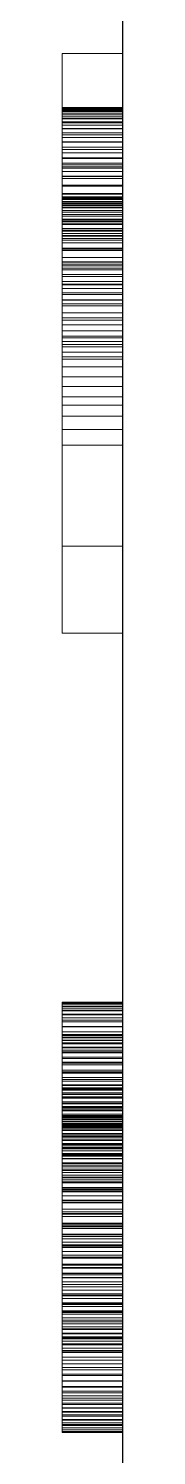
# Paper-space layout '01_三视图' of a CAD drawing. Header units: millimetres. Extents: x 8 to 450, y 8 to 289.
# Drawn here: x 177.12 to 177.25, y 92.7 to 95.738 of the extents above; entities that cross this region are included whole.
import ezdxf

# ---------------------------------------------------------------- set-up
doc = ezdxf.new("R2010")
doc.units = ezdxf.units.MM
doc.linetypes.add('WP_HIDDEN', pattern=[2.3, 1.5, -0.8])
doc.layers.add('HIDDEN', color=7, linetype='WP_HIDDEN', lineweight=13)
doc.layers.add('VISIBLE', color=7, linetype='CONTINUOUS', lineweight=25)

psp = doc.layouts.new('01_三视图')

# ---------------------------------------------------------------- linework, layer by layer
at = {"layer": 'HIDDEN'}
for points in [[(177.12, 95.4514), (177.12, 95.6844)], [(177.25, 95.6844), (177.12, 95.6844)], [(177.12, 95.6844), (177.12, 95.4409)], [(177.25, 95.6844), (177.25, 95.4409)], [(177.25, 95.4514), (177.25, 95.6844)], [(177.25, 95.5698), (177.12, 95.5698)], [(177.12, 95.5698), (177.12, 95.5689)], [(177.12, 95.5683), (177.12, 95.5698)], [(177.25, 95.5689), (177.12, 95.5689)], [(177.12, 95.5689), (177.12, 95.5662)], [(177.25, 95.5683), (177.12, 95.5683)], [(177.12, 95.5664), (177.12, 95.5683)], [(177.25, 95.5664), (177.12, 95.5664)], [(177.12, 95.5638), (177.12, 95.5664)], [(177.25, 95.5662), (177.12, 95.5662)], [(177.12, 95.5662), (177.12, 95.5616)], [(177.25, 95.5638), (177.12, 95.5638)], [(177.12, 95.5604), (177.12, 95.5638)], [(177.25, 95.5698), (177.25, 95.5689)], [(177.25, 95.5683), (177.25, 95.5698)], [(177.25, 95.5689), (177.25, 95.5662)], [(177.25, 95.5664), (177.25, 95.5683)], [(177.25, 95.5638), (177.25, 95.5664)], [(177.25, 95.5662), (177.25, 95.5616)], [(177.25, 95.5604), (177.25, 95.5638)], [(177.25, 95.5616), (177.12, 95.5616)], [(177.12, 95.5616), (177.12, 95.5552)], [(177.25, 95.5604), (177.12, 95.5604)], [(177.12, 95.5562), (177.12, 95.5604)], [(177.25, 95.5562), (177.12, 95.5562)], [(177.12, 95.5514), (177.12, 95.5562)], [(177.25, 95.5552), (177.12, 95.5552)], [(177.12, 95.5552), (177.12, 95.5471)], [(177.25, 95.5514), (177.12, 95.5514)], [(177.12, 95.5457), (177.12, 95.5514)], [(177.25, 95.5471), (177.12, 95.5471)], [(177.12, 95.5471), (177.12, 95.5371)], [(177.25, 95.5457), (177.12, 95.5457)], [(177.12, 95.5393), (177.12, 95.5457)], [(177.25, 95.5393), (177.12, 95.5393)], [(177.12, 95.5321), (177.12, 95.5393)], [(177.25, 95.5371), (177.12, 95.5371)], [(177.12, 95.5371), (177.12, 95.5252)], [(177.25, 95.5616), (177.25, 95.5552)], [(177.25, 95.5562), (177.25, 95.5604)], [(177.25, 95.5514), (177.25, 95.5562)], [(177.25, 95.5552), (177.25, 95.5471)], [(177.25, 95.5457), (177.25, 95.5514)], [(177.25, 95.5471), (177.25, 95.5371)], [(177.25, 95.5393), (177.25, 95.5457)], [(177.25, 95.5321), (177.25, 95.5393)], [(177.25, 95.5371), (177.25, 95.5252)], [(177.25, 95.5321), (177.12, 95.5321)], [(177.12, 95.5242), (177.12, 95.5321)], [(177.25, 95.5252), (177.12, 95.5252)], [(177.12, 95.5252), (177.12, 95.5116)], [(177.25, 95.5242), (177.12, 95.5242)], [(177.12, 95.5156), (177.12, 95.5242)], [(177.25, 95.5156), (177.12, 95.5156)], [(177.12, 95.5062), (177.12, 95.5156)], [(177.25, 95.5116), (177.12, 95.5116)], [(177.12, 95.5116), (177.12, 95.4964)], [(177.25, 95.5062), (177.12, 95.5062)], [(177.12, 95.496), (177.12, 95.5062)], [(177.25, 95.5242), (177.25, 95.5321)], [(177.25, 95.5252), (177.25, 95.5116)], [(177.25, 95.5156), (177.25, 95.5242)], [(177.25, 95.5062), (177.25, 95.5156)], [(177.25, 95.5116), (177.25, 95.4964)], [(177.25, 95.496), (177.25, 95.5062)], [(177.25, 95.4964), (177.12, 95.4964)], [(177.12, 95.4964), (177.12, 95.48)], [(177.25, 95.496), (177.12, 95.496)], [(177.12, 95.4851), (177.12, 95.496)], [(177.25, 95.4851), (177.12, 95.4851)], [(177.12, 95.4734), (177.12, 95.4851)], [(177.25, 95.48), (177.12, 95.48)], [(177.12, 95.48), (177.12, 95.4624)], [(177.25, 95.4734), (177.12, 95.4734)], [(177.12, 95.4609), (177.12, 95.4734)], [(177.25, 95.4964), (177.25, 95.48)], [(177.25, 95.4851), (177.25, 95.496)], [(177.25, 95.4734), (177.25, 95.4851)], [(177.25, 95.48), (177.25, 95.4624)], [(177.25, 95.4609), (177.25, 95.4734)], [(177.25, 95.4624), (177.12, 95.4624)], [(177.12, 95.4624), (177.12, 95.4436)], [(177.25, 95.4609), (177.12, 95.4609)], [(177.12, 95.4476), (177.12, 95.4609)], [(177.12, 95.2662), (177.12, 95.4514)], [(177.25, 95.4514), (177.12, 95.4514)], [(177.25, 95.4476), (177.12, 95.4476)], [(177.12, 95.4335), (177.12, 95.4476)], [(177.25, 95.4436), (177.12, 95.4436)], [(177.12, 95.4436), (177.12, 95.4235)], [(177.25, 95.4624), (177.25, 95.4436)], [(177.25, 95.4476), (177.25, 95.4609)], [(177.25, 95.2662), (177.25, 95.4514)], [(177.25, 95.4335), (177.25, 95.4476)], [(177.25, 95.4436), (177.25, 95.4235)], [(177.25, 95.4409), (177.12, 95.4409)], [(177.12, 95.4409), (177.12, 95.4227)], [(177.25, 95.4335), (177.12, 95.4335)], [(177.12, 95.4186), (177.12, 95.4335)], [(177.25, 95.4235), (177.12, 95.4235)], [(177.12, 95.4235), (177.12, 95.4022)], [(177.25, 95.4227), (177.12, 95.4227)], [(177.12, 95.4227), (177.12, 95.4041)], [(177.12, 95.4029), (177.12, 95.4186)], [(177.25, 95.4186), (177.12, 95.4186)], [(177.25, 95.4409), (177.25, 95.4227)], [(177.25, 95.4186), (177.25, 95.4335)], [(177.25, 95.4235), (177.25, 95.4022)], [(177.25, 95.4227), (177.25, 95.4041)], [(177.25, 95.4029), (177.25, 95.4186)], [(177.25, 95.4041), (177.12, 95.4041)], [(177.12, 95.4041), (177.12, 95.3853)], [(177.12, 95.3863), (177.12, 95.4029)], [(177.25, 95.4029), (177.12, 95.4029)], [(177.25, 95.4022), (177.12, 95.4022)], [(177.12, 95.4022), (177.12, 95.3797)], [(177.12, 95.3689), (177.12, 95.3863)], [(177.25, 95.3863), (177.12, 95.3863)], [(177.25, 95.3853), (177.12, 95.3853)], [(177.12, 95.3853), (177.12, 95.3662)], [(177.25, 95.4041), (177.25, 95.3853)], [(177.25, 95.3863), (177.25, 95.4029)], [(177.25, 95.4022), (177.25, 95.3797)], [(177.25, 95.3689), (177.25, 95.3863)], [(177.25, 95.3853), (177.25, 95.3662)], [(177.25, 95.3797), (177.12, 95.3797)], [(177.12, 95.3797), (177.12, 95.356)], [(177.12, 95.3778), (177.12, 95.3789)], [(177.12, 95.3789), (177.12, 95.3783)], [(177.25, 95.3789), (177.12, 95.3789)], [(177.12, 95.3783), (177.12, 95.3766)], [(177.25, 95.3783), (177.12, 95.3783)], [(177.12, 95.3744), (177.12, 95.3778)], [(177.25, 95.3778), (177.12, 95.3778)], [(177.12, 95.3766), (177.12, 95.3736)], [(177.25, 95.3766), (177.12, 95.3766)], [(177.12, 95.3687), (177.12, 95.3744)], [(177.25, 95.3744), (177.12, 95.3744)], [(177.12, 95.3736), (177.12, 95.3696)], [(177.25, 95.3736), (177.12, 95.3736)], [(177.12, 95.3696), (177.12, 95.3643)], [(177.25, 95.3696), (177.12, 95.3696)], [(177.12, 95.3507), (177.12, 95.3689)], [(177.25, 95.3689), (177.12, 95.3689)], [(177.12, 95.3609), (177.12, 95.3687)], [(177.25, 95.3687), (177.12, 95.3687)], [(177.25, 95.3662), (177.12, 95.3662)], [(177.12, 95.3662), (177.12, 95.3469)], [(177.12, 95.3643), (177.12, 95.3579)], [(177.25, 95.3643), (177.12, 95.3643)], [(177.12, 95.3507), (177.12, 95.3609)], [(177.25, 95.3609), (177.12, 95.3609)], [(177.12, 95.3579), (177.12, 95.3504)], [(177.25, 95.3579), (177.12, 95.3579)], [(177.25, 95.356), (177.12, 95.356)], [(177.12, 95.356), (177.12, 95.3302)], [(177.12, 95.3317), (177.12, 95.3507)], [(177.25, 95.3507), (177.12, 95.3507)], [(177.12, 95.3383), (177.12, 95.3507)], [(177.25, 95.3507), (177.12, 95.3507)], [(177.25, 95.3797), (177.25, 95.356)], [(177.25, 95.3778), (177.25, 95.3789)], [(177.25, 95.3789), (177.25, 95.3783)], [(177.25, 95.3783), (177.25, 95.3766)], [(177.25, 95.3744), (177.25, 95.3778)], [(177.25, 95.3766), (177.25, 95.3736)], [(177.25, 95.3687), (177.25, 95.3744)], [(177.25, 95.3736), (177.25, 95.3696)], [(177.25, 95.3696), (177.25, 95.3643)], [(177.25, 95.3507), (177.25, 95.3689)], [(177.25, 95.3609), (177.25, 95.3687)], [(177.25, 95.3662), (177.25, 95.3469)], [(177.25, 95.3643), (177.25, 95.3579)], [(177.25, 95.3507), (177.25, 95.3609)], [(177.25, 95.3579), (177.25, 95.3504)], [(177.25, 95.356), (177.25, 95.3302)], [(177.25, 95.3317), (177.25, 95.3507)], [(177.25, 95.3383), (177.25, 95.3507)], [(177.12, 95.3504), (177.12, 95.3417)], [(177.25, 95.3504), (177.12, 95.3504)], [(177.25, 95.3469), (177.12, 95.3469)], [(177.12, 95.3469), (177.12, 95.3273)], [(177.12, 95.3417), (177.12, 95.3318)], [(177.25, 95.3417), (177.12, 95.3417)], [(177.12, 95.3237), (177.12, 95.3383)], [(177.25, 95.3383), (177.12, 95.3383)], [(177.12, 95.3318), (177.12, 95.3209)], [(177.25, 95.3318), (177.12, 95.3318)], [(177.12, 95.3119), (177.12, 95.3317)], [(177.25, 95.3317), (177.12, 95.3317)], [(177.25, 95.3302), (177.12, 95.3302)], [(177.12, 95.3302), (177.12, 95.3017)], [(177.25, 95.3273), (177.12, 95.3273)], [(177.12, 95.3273), (177.12, 95.3074)], [(177.12, 95.3068), (177.12, 95.3237)], [(177.25, 95.3237), (177.12, 95.3237)], [(177.12, 95.3209), (177.12, 95.3089)], [(177.25, 95.3209), (177.12, 95.3209)], [(177.25, 95.3504), (177.25, 95.3417)], [(177.25, 95.3469), (177.25, 95.3273)], [(177.25, 95.3417), (177.25, 95.3318)], [(177.25, 95.3237), (177.25, 95.3383)], [(177.25, 95.3318), (177.25, 95.3209)], [(177.25, 95.3119), (177.25, 95.3317)], [(177.25, 95.3302), (177.25, 95.3017)], [(177.25, 95.3273), (177.25, 95.3074)], [(177.25, 95.3068), (177.25, 95.3237)], [(177.25, 95.3209), (177.25, 95.3089)], [(177.12, 95.2912), (177.12, 95.3119)], [(177.25, 95.3119), (177.12, 95.3119)], [(177.12, 95.3089), (177.12, 95.2958)], [(177.25, 95.3089), (177.12, 95.3089)], [(177.25, 95.3074), (177.12, 95.3074)], [(177.12, 95.3074), (177.12, 95.2872)], [(177.12, 95.2975), (177.12, 95.3068)], [(177.25, 95.3068), (177.12, 95.3068)], [(177.25, 95.3017), (177.12, 95.3017)], [(177.12, 95.3017), (177.12, 95.2703)], [(177.12, 95.2875), (177.12, 95.2975)], [(177.25, 95.2975), (177.12, 95.2975)], [(177.12, 95.2958), (177.12, 95.2817)], [(177.25, 95.2958), (177.12, 95.2958)], [(177.12, 95.2697), (177.12, 95.2912)], [(177.25, 95.2912), (177.12, 95.2912)], [(177.25, 95.2912), (177.25, 95.3119)], [(177.25, 95.3089), (177.25, 95.2958)], [(177.25, 95.3074), (177.25, 95.2872)], [(177.25, 95.2975), (177.25, 95.3068)], [(177.25, 95.3017), (177.25, 95.2703)], [(177.25, 95.2875), (177.25, 95.2975)], [(177.25, 95.2958), (177.25, 95.2817)], [(177.25, 95.2697), (177.25, 95.2912)], [(177.12, 95.2656), (177.12, 95.2875)], [(177.25, 95.2875), (177.12, 95.2875)], [(177.25, 95.2872), (177.12, 95.2872)], [(177.12, 95.2872), (177.12, 95.2659)], [(177.12, 95.2817), (177.12, 95.2665)], [(177.25, 95.2817), (177.12, 95.2817)], [(177.25, 95.2703), (177.12, 95.2703)], [(177.12, 95.2703), (177.12, 95.2362)], [(177.12, 95.2243), (177.12, 95.2697)], [(177.25, 95.2697), (177.12, 95.2697)], [(177.12, 95.2665), (177.12, 95.2502)], [(177.25, 95.2665), (177.12, 95.2665)], [(177.12, 95.2275), (177.12, 95.2662)], [(177.25, 95.2662), (177.12, 95.2662)], [(177.25, 95.2659), (177.12, 95.2659)], [(177.12, 95.2659), (177.12, 95.2402)], [(177.12, 95.241), (177.12, 95.2656)], [(177.25, 95.2656), (177.12, 95.2656)], [(177.25, 95.2656), (177.25, 95.2875)], [(177.25, 95.2872), (177.25, 95.2659)], [(177.25, 95.2817), (177.25, 95.2665)], [(177.25, 95.2703), (177.25, 95.2362)], [(177.25, 95.2243), (177.25, 95.2697)], [(177.25, 95.2665), (177.25, 95.2502)], [(177.25, 95.2275), (177.25, 95.2662)], [(177.25, 95.2659), (177.25, 95.2402)], [(177.25, 95.241), (177.25, 95.2656)], [(177.12, 95.2502), (177.12, 95.2328)], [(177.25, 95.2502), (177.12, 95.2502)], [(177.12, 95.2139), (177.12, 95.241)], [(177.25, 95.241), (177.12, 95.241)], [(177.25, 95.2402), (177.12, 95.2402)], [(177.12, 95.2402), (177.12, 95.2101)], [(177.25, 95.2362), (177.12, 95.2362)], [(177.12, 95.2362), (177.12, 95.1992)], [(177.12, 95.2328), (177.12, 95.2141)], [(177.25, 95.2328), (177.12, 95.2328)], [(177.25, 95.2502), (177.25, 95.2328)], [(177.25, 95.2139), (177.25, 95.241)], [(177.25, 95.2402), (177.25, 95.2101)], [(177.25, 95.2362), (177.25, 95.1992)], [(177.25, 95.2328), (177.25, 95.2141)], [(177.12, 95.1923), (177.12, 95.2275)], [(177.25, 95.2275), (177.12, 95.2275)], [(177.12, 95.1755), (177.12, 95.2243)], [(177.25, 95.2243), (177.12, 95.2243)], [(177.12, 95.2141), (177.12, 95.1936)], [(177.25, 95.2141), (177.12, 95.2141)], [(177.12, 95.1841), (177.12, 95.2139)], [(177.25, 95.2139), (177.12, 95.2139)], [(177.25, 95.2101), (177.12, 95.2101)], [(177.12, 95.2101), (177.12, 95.1755)], [(177.25, 95.1992), (177.12, 95.1992)], [(177.12, 95.1992), (177.12, 95.1594)], [(177.25, 95.1923), (177.25, 95.2275)], [(177.25, 95.1755), (177.25, 95.2243)], [(177.25, 95.2141), (177.25, 95.1936)], [(177.25, 95.1841), (177.25, 95.2139)], [(177.25, 95.2101), (177.25, 95.1755)], [(177.25, 95.1992), (177.25, 95.1594)], [(177.12, 95.1936), (177.12, 95.1713)], [(177.25, 95.1936), (177.12, 95.1936)], [(177.12, 95.1606), (177.12, 95.1923)], [(177.25, 95.1923), (177.12, 95.1923)], [(177.12, 95.1517), (177.12, 95.1841)], [(177.25, 95.1841), (177.12, 95.1841)], [(177.25, 95.1755), (177.12, 95.1755)], [(177.12, 95.1713), (177.12, 95.1474)], [(177.25, 95.1713), (177.12, 95.1713)], [(177.25, 95.1936), (177.25, 95.1713)], [(177.25, 95.1606), (177.25, 95.1923)], [(177.25, 95.1517), (177.25, 95.1841)], [(177.25, 95.1713), (177.25, 95.1474)], [(177.12, 95.1326), (177.12, 95.1606)], [(177.25, 95.1606), (177.12, 95.1606)], [(177.25, 95.1594), (177.12, 95.1594)], [(177.12, 95.1594), (177.12, 95.1169)], [(177.12, 95.1167), (177.12, 95.1517)], [(177.25, 95.1517), (177.12, 95.1517)], [(177.12, 95.1474), (177.12, 95.1217)], [(177.25, 95.1474), (177.12, 95.1474)], [(177.25, 95.1326), (177.25, 95.1606)], [(177.25, 95.1594), (177.25, 95.1169)], [(177.25, 95.1167), (177.25, 95.1517)], [(177.25, 95.1474), (177.25, 95.1217)], [(177.12, 95.107), (177.12, 95.1326)], [(177.25, 95.1326), (177.12, 95.1326)], [(177.12, 95.1217), (177.12, 95.0943)], [(177.25, 95.1217), (177.12, 95.1217)], [(177.25, 95.1169), (177.12, 95.1169)], [(177.12, 95.1169), (177.12, 95.0715)], [(177.12, 95.0791), (177.12, 95.1167)], [(177.25, 95.1167), (177.12, 95.1167)], [(177.25, 95.107), (177.25, 95.1326)], [(177.25, 95.1217), (177.25, 95.0943)], [(177.25, 95.1169), (177.25, 95.0715)], [(177.25, 95.0791), (177.25, 95.1167)], [(177.12, 95.0828), (177.12, 95.107)], [(177.25, 95.107), (177.12, 95.107)], [(177.12, 95.0943), (177.12, 95.0651)], [(177.25, 95.0943), (177.12, 95.0943)], [(177.12, 95.06), (177.12, 95.0828)], [(177.25, 95.0828), (177.12, 95.0828)], [(177.12, 94.6362), (177.12, 95.0791)], [(177.25, 95.0791), (177.12, 95.0791)], [(177.25, 95.0828), (177.25, 95.107)], [(177.25, 95.0943), (177.25, 95.0651)], [(177.25, 95.06), (177.25, 95.0828)], [(177.25, 94.6362), (177.25, 95.0791)], [(177.25, 95.0715), (177.12, 95.0715)], [(177.12, 95.0715), (177.12, 94.451)], [(177.12, 95.0651), (177.12, 95.0343)], [(177.25, 95.0651), (177.12, 95.0651)], [(177.12, 95.0491), (177.12, 95.06)], [(177.25, 95.06), (177.12, 95.06)], [(177.12, 95.0386), (177.12, 95.0491)], [(177.25, 95.0491), (177.12, 95.0491)], [(177.25, 95.0715), (177.25, 94.451)], [(177.25, 95.0651), (177.25, 95.0343)], [(177.25, 95.0491), (177.25, 95.06)], [(177.25, 95.0386), (177.25, 95.0491)], [(177.12, 95.0177), (177.12, 95.0386)], [(177.25, 95.0386), (177.12, 95.0386)], [(177.12, 95.0343), (177.12, 94.6362)], [(177.25, 95.0343), (177.12, 95.0343)], [(177.12, 94.9967), (177.12, 95.0177)], [(177.25, 95.0177), (177.12, 95.0177)], [(177.25, 95.0177), (177.25, 95.0386)], [(177.25, 95.0343), (177.25, 94.6362)], [(177.25, 94.9967), (177.25, 95.0177)], [(177.12, 94.9755), (177.12, 94.9967)], [(177.25, 94.9967), (177.12, 94.9967)], [(177.25, 94.9755), (177.25, 94.9967)], [(177.12, 94.9541), (177.12, 94.9755)], [(177.25, 94.9755), (177.12, 94.9755)], [(177.25, 94.9541), (177.25, 94.9755)], [(177.12, 94.9358), (177.12, 94.9541)], [(177.25, 94.9541), (177.12, 94.9541)], [(177.12, 94.9126), (177.12, 94.9358)], [(177.25, 94.9358), (177.12, 94.9358)], [(177.25, 94.9358), (177.25, 94.9541)], [(177.25, 94.9126), (177.25, 94.9358)], [(177.12, 94.8843), (177.12, 94.9126)], [(177.25, 94.9126), (177.12, 94.9126)], [(177.25, 94.8843), (177.25, 94.9126)], [(177.12, 94.851), (177.12, 94.8843)], [(177.25, 94.8843), (177.12, 94.8843)], [(177.25, 94.851), (177.25, 94.8843)], [(177.12, 94.6362), (177.12, 94.851)], [(177.25, 94.851), (177.12, 94.851)], [(177.25, 94.6362), (177.25, 94.851)], [(177.12, 94.451), (177.12, 94.6362)], [(177.25, 94.6362), (177.12, 94.6362)], [(177.25, 94.451), (177.25, 94.6362)], [(177.25, 94.451), (177.12, 94.451)], [(177.12, 93.6648), (177.12, 93.6653)], [(177.25, 93.6653), (177.12, 93.6653)], [(177.12, 93.6653), (177.12, 93.6643)], [(177.12, 93.6632), (177.12, 93.6648)], [(177.25, 93.6648), (177.12, 93.6648)], [(177.25, 93.6643), (177.12, 93.6643)], [(177.12, 93.6643), (177.12, 93.661)], [(177.12, 93.6606), (177.12, 93.6632)], [(177.25, 93.6632), (177.12, 93.6632)], [(177.25, 93.661), (177.12, 93.661)], [(177.12, 93.661), (177.12, 93.6557)], [(177.12, 93.657), (177.12, 93.6606)], [(177.25, 93.6606), (177.12, 93.6606)], [(177.12, 93.6523), (177.12, 93.657)], [(177.25, 93.657), (177.12, 93.657)], [(177.25, 93.6557), (177.12, 93.6557)], [(177.12, 93.6557), (177.12, 93.6482)], [(177.12, 93.6465), (177.12, 93.6523)], [(177.25, 93.6523), (177.12, 93.6523)], [(177.25, 93.6653), (177.25, 93.6643)], [(177.25, 93.6648), (177.25, 93.6653)], [(177.25, 93.6632), (177.25, 93.6648)], [(177.25, 93.6643), (177.25, 93.661)], [(177.25, 93.6606), (177.25, 93.6632)], [(177.25, 93.661), (177.25, 93.6557)], [(177.25, 93.657), (177.25, 93.6606)], [(177.25, 93.6523), (177.25, 93.657)], [(177.25, 93.6557), (177.25, 93.6482)], [(177.25, 93.6465), (177.25, 93.6523)], [(177.25, 93.6482), (177.12, 93.6482)], [(177.12, 93.6482), (177.12, 93.6385)], [(177.12, 93.6398), (177.12, 93.6465)], [(177.25, 93.6465), (177.12, 93.6465)], [(177.12, 93.6319), (177.12, 93.6398)], [(177.25, 93.6398), (177.12, 93.6398)], [(177.25, 93.6385), (177.12, 93.6385)], [(177.12, 93.6385), (177.12, 93.6267)], [(177.12, 93.6231), (177.12, 93.6319)], [(177.25, 93.6319), (177.12, 93.6319)], [(177.25, 93.6267), (177.12, 93.6267)], [(177.12, 93.6267), (177.12, 93.6127)], [(177.12, 93.6131), (177.12, 93.6231)], [(177.25, 93.6231), (177.12, 93.6231)], [(177.25, 93.6482), (177.25, 93.6385)], [(177.25, 93.6398), (177.25, 93.6465)], [(177.25, 93.6319), (177.25, 93.6398)], [(177.25, 93.6385), (177.25, 93.6267)], [(177.25, 93.6231), (177.25, 93.6319)], [(177.25, 93.6267), (177.25, 93.6127)], [(177.25, 93.6131), (177.25, 93.6231)], [(177.12, 93.6022), (177.12, 93.6131)], [(177.25, 93.6131), (177.12, 93.6131)], [(177.25, 93.6127), (177.12, 93.6127)], [(177.12, 93.6127), (177.12, 93.5966)], [(177.12, 93.5902), (177.12, 93.6022)], [(177.25, 93.6022), (177.12, 93.6022)], [(177.25, 93.5966), (177.12, 93.5966)], [(177.12, 93.5966), (177.12, 93.5786)], [(177.12, 93.5958), (177.12, 93.5966)], [(177.12, 93.5966), (177.12, 93.5958)], [(177.12, 93.5936), (177.12, 93.5958)], [(177.25, 93.5958), (177.12, 93.5958)], [(177.25, 93.5958), (177.12, 93.5958)], [(177.12, 93.5958), (177.12, 93.5934)], [(177.12, 93.5898), (177.12, 93.5936)], [(177.25, 93.5936), (177.12, 93.5936)], [(177.25, 93.5934), (177.12, 93.5934)], [(177.12, 93.5934), (177.12, 93.5894)], [(177.12, 93.5771), (177.12, 93.5902)], [(177.25, 93.5902), (177.12, 93.5902)], [(177.12, 93.5844), (177.12, 93.5898)], [(177.25, 93.5898), (177.12, 93.5898)], [(177.25, 93.5894), (177.12, 93.5894)], [(177.12, 93.5894), (177.12, 93.5838)], [(177.25, 93.6022), (177.25, 93.6131)], [(177.25, 93.6127), (177.25, 93.5966)], [(177.25, 93.5902), (177.25, 93.6022)], [(177.25, 93.5966), (177.25, 93.5958)], [(177.25, 93.5958), (177.25, 93.5966)], [(177.25, 93.5966), (177.25, 93.5786)], [(177.25, 93.5958), (177.25, 93.5934)], [(177.25, 93.5936), (177.25, 93.5958)], [(177.25, 93.5898), (177.25, 93.5936)], [(177.25, 93.5934), (177.25, 93.5894)], [(177.25, 93.5771), (177.25, 93.5902)], [(177.25, 93.5844), (177.25, 93.5898)], [(177.25, 93.5894), (177.25, 93.5838)], [(177.12, 93.5776), (177.12, 93.5844)], [(177.25, 93.5844), (177.12, 93.5844)], [(177.25, 93.5838), (177.12, 93.5838)], [(177.12, 93.5838), (177.12, 93.5767)], [(177.25, 93.5786), (177.12, 93.5786)], [(177.12, 93.5786), (177.12, 93.5588)], [(177.12, 93.5692), (177.12, 93.5776)], [(177.25, 93.5776), (177.12, 93.5776)], [(177.12, 93.563), (177.12, 93.5771)], [(177.25, 93.5771), (177.12, 93.5771)], [(177.25, 93.5767), (177.12, 93.5767)], [(177.12, 93.5767), (177.12, 93.5679)], [(177.12, 93.5593), (177.12, 93.5692)], [(177.25, 93.5692), (177.12, 93.5692)], [(177.25, 93.5679), (177.12, 93.5679)], [(177.12, 93.5679), (177.12, 93.5575)], [(177.12, 93.5479), (177.12, 93.563)], [(177.25, 93.563), (177.12, 93.563)], [(177.12, 93.5479), (177.12, 93.5593)], [(177.25, 93.5593), (177.12, 93.5593)], [(177.25, 93.5588), (177.12, 93.5588)], [(177.12, 93.5588), (177.12, 93.5373)], [(177.25, 93.5776), (177.25, 93.5844)], [(177.25, 93.5838), (177.25, 93.5767)], [(177.25, 93.5786), (177.25, 93.5588)], [(177.25, 93.5692), (177.25, 93.5776)], [(177.25, 93.563), (177.25, 93.5771)], [(177.25, 93.5767), (177.25, 93.5679)], [(177.25, 93.5593), (177.25, 93.5692)], [(177.25, 93.5679), (177.25, 93.5575)], [(177.25, 93.5479), (177.25, 93.563)], [(177.25, 93.5479), (177.25, 93.5593)], [(177.25, 93.5588), (177.25, 93.5373)], [(177.25, 93.5575), (177.12, 93.5575)], [(177.12, 93.5575), (177.12, 93.5455)], [(177.12, 93.5317), (177.12, 93.5479)], [(177.25, 93.5479), (177.12, 93.5479)], [(177.12, 93.535), (177.12, 93.5479)], [(177.25, 93.5479), (177.12, 93.5479)], [(177.25, 93.5455), (177.12, 93.5455)], [(177.12, 93.5455), (177.12, 93.5321)], [(177.25, 93.5373), (177.12, 93.5373)], [(177.12, 93.5373), (177.12, 93.514)], [(177.12, 93.5207), (177.12, 93.535)], [(177.25, 93.535), (177.12, 93.535)], [(177.25, 93.5321), (177.12, 93.5321)], [(177.12, 93.5321), (177.12, 93.5172)], [(177.12, 93.5147), (177.12, 93.5317)], [(177.25, 93.5317), (177.12, 93.5317)], [(177.25, 93.5575), (177.25, 93.5455)], [(177.25, 93.535), (177.25, 93.5479)], [(177.25, 93.5317), (177.25, 93.5479)], [(177.25, 93.5455), (177.25, 93.5321)], [(177.25, 93.5373), (177.25, 93.514)], [(177.25, 93.5207), (177.25, 93.535)], [(177.25, 93.5321), (177.25, 93.5172)], [(177.25, 93.5147), (177.25, 93.5317)], [(177.12, 93.5048), (177.12, 93.5207)], [(177.25, 93.5207), (177.12, 93.5207)], [(177.25, 93.5172), (177.12, 93.5172)], [(177.12, 93.5172), (177.12, 93.5009)], [(177.12, 93.4972), (177.12, 93.5147)], [(177.25, 93.5147), (177.12, 93.5147)], [(177.25, 93.514), (177.12, 93.514)], [(177.12, 93.514), (177.12, 93.4891)], [(177.12, 93.4875), (177.12, 93.5048)], [(177.25, 93.5048), (177.12, 93.5048)], [(177.25, 93.5009), (177.12, 93.5009)], [(177.12, 93.5009), (177.12, 93.4831)], [(177.25, 93.5048), (177.25, 93.5207)], [(177.25, 93.5172), (177.25, 93.5009)], [(177.25, 93.4972), (177.25, 93.5147)], [(177.25, 93.514), (177.25, 93.4891)], [(177.25, 93.4875), (177.25, 93.5048)], [(177.25, 93.5009), (177.25, 93.4831)], [(177.12, 93.4791), (177.12, 93.4972)], [(177.25, 93.4972), (177.12, 93.4972)], [(177.25, 93.4891), (177.12, 93.4891)], [(177.12, 93.4891), (177.12, 93.4624)], [(177.12, 93.4688), (177.12, 93.4875)], [(177.25, 93.4875), (177.12, 93.4875)], [(177.25, 93.4831), (177.12, 93.4831)], [(177.12, 93.4831), (177.12, 93.464)], [(177.25, 93.483), (177.12, 93.483)], [(177.12, 93.483), (177.12, 93.4817)], [(177.12, 93.4818), (177.12, 93.483)], [(177.25, 93.4818), (177.12, 93.4818)], [(177.12, 93.4782), (177.12, 93.4818)], [(177.25, 93.4817), (177.12, 93.4817)], [(177.12, 93.4817), (177.12, 93.4778)], [(177.12, 93.4605), (177.12, 93.4791)], [(177.25, 93.4791), (177.12, 93.4791)], [(177.25, 93.4782), (177.12, 93.4782)], [(177.12, 93.4721), (177.12, 93.4782)], [(177.25, 93.4778), (177.12, 93.4778)], [(177.12, 93.4778), (177.12, 93.4713)], [(177.25, 93.4721), (177.12, 93.4721)], [(177.12, 93.4637), (177.12, 93.4721)], [(177.25, 93.4713), (177.12, 93.4713)], [(177.12, 93.4713), (177.12, 93.4621)], [(177.12, 93.4486), (177.12, 93.4688)], [(177.25, 93.4688), (177.12, 93.4688)], [(177.25, 93.4791), (177.25, 93.4972)], [(177.25, 93.4891), (177.25, 93.4624)], [(177.25, 93.4688), (177.25, 93.4875)], [(177.25, 93.4831), (177.25, 93.464)], [(177.25, 93.483), (177.25, 93.4817)], [(177.25, 93.4818), (177.25, 93.483)], [(177.25, 93.4782), (177.25, 93.4818)], [(177.25, 93.4817), (177.25, 93.4778)], [(177.25, 93.4605), (177.25, 93.4791)], [(177.25, 93.4721), (177.25, 93.4782)], [(177.25, 93.4778), (177.25, 93.4713)], [(177.25, 93.4637), (177.25, 93.4721)], [(177.25, 93.4713), (177.25, 93.4621)], [(177.25, 93.4486), (177.25, 93.4688)], [(177.25, 93.464), (177.12, 93.464)], [(177.12, 93.464), (177.12, 93.4434)], [(177.25, 93.4637), (177.12, 93.4637)], [(177.12, 93.4528), (177.12, 93.4637)], [(177.25, 93.4624), (177.12, 93.4624)], [(177.12, 93.4624), (177.12, 93.4339)], [(177.25, 93.4621), (177.12, 93.4621)], [(177.12, 93.4621), (177.12, 93.4504)], [(177.12, 93.4413), (177.12, 93.4605)], [(177.25, 93.4605), (177.12, 93.4605)], [(177.25, 93.4528), (177.12, 93.4528)], [(177.12, 93.4395), (177.12, 93.4528)], [(177.25, 93.4504), (177.12, 93.4504)], [(177.12, 93.4504), (177.12, 93.436)], [(177.12, 93.4269), (177.12, 93.4486)], [(177.25, 93.4486), (177.12, 93.4486)], [(177.25, 93.4434), (177.12, 93.4434)], [(177.12, 93.4434), (177.12, 93.4214)], [(177.12, 93.4215), (177.12, 93.4413)], [(177.25, 93.4413), (177.12, 93.4413)], [(177.25, 93.4395), (177.12, 93.4395)], [(177.12, 93.4238), (177.12, 93.4395)], [(177.25, 93.464), (177.25, 93.4434)], [(177.25, 93.4528), (177.25, 93.4637)], [(177.25, 93.4624), (177.25, 93.4339)], [(177.25, 93.4621), (177.25, 93.4504)], [(177.25, 93.4413), (177.25, 93.4605)], [(177.25, 93.4395), (177.25, 93.4528)], [(177.25, 93.4504), (177.25, 93.436)], [(177.25, 93.4269), (177.25, 93.4486)], [(177.25, 93.4434), (177.25, 93.4214)], [(177.25, 93.4215), (177.25, 93.4413)], [(177.25, 93.4238), (177.25, 93.4395)], [(177.25, 93.436), (177.12, 93.436)], [(177.12, 93.436), (177.12, 93.4191)], [(177.25, 93.4339), (177.12, 93.4339)], [(177.12, 93.4339), (177.12, 93.4038)], [(177.12, 93.4038), (177.12, 93.4269)], [(177.25, 93.4269), (177.12, 93.4269)], [(177.25, 93.4238), (177.12, 93.4238)], [(177.12, 93.4057), (177.12, 93.4238)], [(177.12, 93.4012), (177.12, 93.4215)], [(177.25, 93.4215), (177.12, 93.4215)], [(177.25, 93.4214), (177.12, 93.4214)], [(177.12, 93.4214), (177.12, 93.398)], [(177.25, 93.42), (177.12, 93.42)], [(177.12, 93.42), (177.12, 93.4186)], [(177.12, 93.419), (177.12, 93.42)], [(177.25, 93.4191), (177.12, 93.4191)], [(177.12, 93.4191), (177.12, 93.3995)], [(177.25, 93.419), (177.12, 93.419)], [(177.12, 93.416), (177.12, 93.419)], [(177.25, 93.4186), (177.12, 93.4186)], [(177.12, 93.4186), (177.12, 93.4145)], [(177.25, 93.416), (177.12, 93.416)], [(177.12, 93.411), (177.12, 93.416)], [(177.25, 93.4145), (177.12, 93.4145)], [(177.12, 93.4145), (177.12, 93.4114)], [(177.25, 93.4114), (177.12, 93.4114)], [(177.12, 93.4114), (177.12, 93.4076)], [(177.25, 93.411), (177.12, 93.411)], [(177.12, 93.404), (177.12, 93.411)], [(177.25, 93.4076), (177.12, 93.4076)], [(177.12, 93.4076), (177.12, 93.4032)], [(177.25, 93.436), (177.25, 93.4191)], [(177.25, 93.4339), (177.25, 93.4038)], [(177.25, 93.4038), (177.25, 93.4269)], [(177.25, 93.4057), (177.25, 93.4238)], [(177.25, 93.4012), (177.25, 93.4215)], [(177.25, 93.4214), (177.25, 93.398)], [(177.25, 93.42), (177.25, 93.4186)], [(177.25, 93.419), (177.25, 93.42)], [(177.25, 93.4191), (177.25, 93.3995)], [(177.25, 93.416), (177.25, 93.419)], [(177.25, 93.4186), (177.25, 93.4145)], [(177.25, 93.411), (177.25, 93.416)], [(177.25, 93.4145), (177.25, 93.4114)], [(177.25, 93.4114), (177.25, 93.4076)], [(177.25, 93.404), (177.25, 93.411)], [(177.25, 93.4076), (177.25, 93.4032)], [(177.25, 93.4057), (177.12, 93.4057)], [(177.12, 93.3857), (177.12, 93.4057)], [(177.25, 93.404), (177.12, 93.404)], [(177.12, 93.395), (177.12, 93.404)], [(177.25, 93.4038), (177.12, 93.4038)], [(177.25, 93.4032), (177.12, 93.4032)], [(177.12, 93.4032), (177.12, 93.398)], [(177.12, 93.3804), (177.12, 93.4012)], [(177.25, 93.4012), (177.12, 93.4012)], [(177.25, 93.3995), (177.12, 93.3995)], [(177.12, 93.3995), (177.12, 93.378)], [(177.25, 93.398), (177.12, 93.398)], [(177.12, 93.398), (177.12, 93.3922)], [(177.12, 93.398), (177.12, 93.3737)], [(177.25, 93.395), (177.12, 93.395)], [(177.12, 93.384), (177.12, 93.395)], [(177.25, 93.3922), (177.12, 93.3922)], [(177.12, 93.3922), (177.12, 93.3857)], [(177.25, 93.3857), (177.12, 93.3857)], [(177.12, 93.3644), (177.12, 93.3857)], [(177.12, 93.3857), (177.12, 93.3785)], [(177.25, 93.384), (177.12, 93.384)], [(177.12, 93.371), (177.12, 93.384)], [(177.12, 93.359), (177.12, 93.3804)], [(177.25, 93.3804), (177.12, 93.3804)], [(177.25, 93.3785), (177.12, 93.3785)], [(177.12, 93.3785), (177.12, 93.3706)], [(177.25, 93.378), (177.12, 93.378)], [(177.12, 93.378), (177.12, 93.3554)], [(177.25, 93.3857), (177.25, 93.4057)], [(177.25, 93.395), (177.25, 93.404)], [(177.25, 93.4032), (177.25, 93.398)], [(177.25, 93.3804), (177.25, 93.4012)], [(177.25, 93.3995), (177.25, 93.378)], [(177.25, 93.398), (177.25, 93.3922)], [(177.25, 93.398), (177.25, 93.3737)], [(177.25, 93.384), (177.25, 93.395)], [(177.25, 93.3922), (177.25, 93.3857)], [(177.25, 93.3644), (177.25, 93.3857)], [(177.25, 93.3857), (177.25, 93.3785)], [(177.25, 93.371), (177.25, 93.384)], [(177.25, 93.359), (177.25, 93.3804)], [(177.25, 93.3785), (177.25, 93.3706)], [(177.25, 93.378), (177.25, 93.3554)], [(177.25, 93.3737), (177.12, 93.3737)], [(177.12, 93.3737), (177.12, 93.3487)], [(177.25, 93.371), (177.12, 93.371)], [(177.12, 93.356), (177.12, 93.371)], [(177.25, 93.3706), (177.12, 93.3706)], [(177.12, 93.3706), (177.12, 93.362)], [(177.25, 93.3644), (177.12, 93.3644)], [(177.12, 93.3418), (177.12, 93.3644)], [(177.25, 93.362), (177.12, 93.362)], [(177.12, 93.362), (177.12, 93.3528)], [(177.12, 93.337), (177.12, 93.359)], [(177.25, 93.359), (177.12, 93.359)], [(177.25, 93.356), (177.12, 93.356)], [(177.12, 93.3395), (177.12, 93.356)], [(177.25, 93.3554), (177.12, 93.3554)], [(177.12, 93.3554), (177.12, 93.3315)], [(177.25, 93.3528), (177.12, 93.3528)], [(177.12, 93.3528), (177.12, 93.3428)], [(177.25, 93.3487), (177.12, 93.3487)], [(177.12, 93.3487), (177.12, 93.3232)], [(177.25, 93.3737), (177.25, 93.3487)], [(177.25, 93.356), (177.25, 93.371)], [(177.25, 93.3706), (177.25, 93.362)], [(177.25, 93.3418), (177.25, 93.3644)], [(177.25, 93.362), (177.25, 93.3528)], [(177.25, 93.337), (177.25, 93.359)], [(177.25, 93.3395), (177.25, 93.356)], [(177.25, 93.3554), (177.25, 93.3315)], [(177.25, 93.3528), (177.25, 93.3428)], [(177.25, 93.3487), (177.25, 93.3232)], [(177.25, 93.3428), (177.12, 93.3428)], [(177.12, 93.3428), (177.12, 93.3322)], [(177.25, 93.3418), (177.12, 93.3418)], [(177.12, 93.3179), (177.12, 93.3418)], [(177.25, 93.3395), (177.12, 93.3395)], [(177.12, 93.3217), (177.12, 93.3395)], [(177.12, 93.3145), (177.12, 93.337)], [(177.25, 93.337), (177.12, 93.337)], [(177.25, 93.3322), (177.12, 93.3322)], [(177.12, 93.3322), (177.12, 93.3099)], [(177.25, 93.3315), (177.12, 93.3315)], [(177.12, 93.3315), (177.12, 93.3065)], [(177.25, 93.3232), (177.12, 93.3232)], [(177.12, 93.3232), (177.12, 93.2971)], [(177.25, 93.3217), (177.12, 93.3217)], [(177.12, 93.3028), (177.12, 93.3217)], [(177.25, 93.3179), (177.12, 93.3179)], [(177.12, 93.2926), (177.12, 93.3179)], [(177.25, 93.3428), (177.25, 93.3322)], [(177.25, 93.3179), (177.25, 93.3418)], [(177.25, 93.3217), (177.25, 93.3395)], [(177.25, 93.3145), (177.25, 93.337)], [(177.25, 93.3322), (177.25, 93.3099)], [(177.25, 93.3315), (177.25, 93.3065)], [(177.25, 93.3232), (177.25, 93.2971)], [(177.25, 93.3028), (177.25, 93.3217)], [(177.25, 93.2926), (177.25, 93.3179)], [(177.12, 93.2915), (177.12, 93.3145)], [(177.25, 93.3145), (177.12, 93.3145)], [(177.25, 93.3099), (177.12, 93.3099)], [(177.12, 93.3099), (177.12, 93.2869)], [(177.25, 93.3065), (177.12, 93.3065)], [(177.12, 93.3065), (177.12, 93.2803)], [(177.25, 93.3028), (177.12, 93.3028)], [(177.12, 93.2828), (177.12, 93.3028)], [(177.25, 93.2971), (177.12, 93.2971)], [(177.12, 93.2971), (177.12, 93.2704)], [(177.25, 93.2926), (177.12, 93.2926)], [(177.12, 93.2661), (177.12, 93.2926)], [(177.12, 93.2679), (177.12, 93.2915)], [(177.25, 93.2915), (177.12, 93.2915)], [(177.25, 93.2869), (177.12, 93.2869)], [(177.12, 93.2869), (177.12, 93.2632)], [(177.25, 93.2915), (177.25, 93.3145)], [(177.25, 93.3099), (177.25, 93.2869)], [(177.25, 93.3065), (177.25, 93.2803)], [(177.25, 93.2828), (177.25, 93.3028)], [(177.25, 93.2971), (177.25, 93.2704)], [(177.25, 93.2661), (177.25, 93.2926)], [(177.25, 93.2679), (177.25, 93.2915)], [(177.25, 93.2869), (177.25, 93.2632)], [(177.25, 93.2828), (177.12, 93.2828)], [(177.12, 93.2615), (177.12, 93.2828)], [(177.25, 93.2803), (177.12, 93.2803)], [(177.12, 93.2803), (177.12, 93.253)], [(177.25, 93.2704), (177.12, 93.2704)], [(177.12, 93.2704), (177.12, 93.2432)], [(177.12, 93.2437), (177.12, 93.2679)], [(177.25, 93.2679), (177.12, 93.2679)], [(177.25, 93.2661), (177.12, 93.2661)], [(177.12, 93.2382), (177.12, 93.2661)], [(177.25, 93.2632), (177.12, 93.2632)], [(177.12, 93.2632), (177.12, 93.2389)], [(177.25, 93.2615), (177.12, 93.2615)], [(177.12, 93.2392), (177.12, 93.2615)], [(177.25, 93.2615), (177.25, 93.2828)], [(177.25, 93.2803), (177.25, 93.253)], [(177.25, 93.2704), (177.25, 93.2432)], [(177.25, 93.2437), (177.25, 93.2679)], [(177.25, 93.2382), (177.25, 93.2661)], [(177.25, 93.2632), (177.25, 93.2389)], [(177.25, 93.2392), (177.25, 93.2615)], [(177.25, 93.253), (177.12, 93.253)], [(177.12, 93.253), (177.12, 93.2244)], [(177.12, 93.219), (177.12, 93.2437)], [(177.25, 93.2437), (177.12, 93.2437)], [(177.25, 93.2432), (177.12, 93.2432)], [(177.12, 93.2432), (177.12, 93.2154)], [(177.25, 93.2392), (177.12, 93.2392)], [(177.12, 93.2156), (177.12, 93.2392)], [(177.25, 93.2389), (177.12, 93.2389)], [(177.12, 93.2389), (177.12, 93.2138)], [(177.25, 93.2382), (177.12, 93.2382)], [(177.12, 93.209), (177.12, 93.2382)], [(177.25, 93.2244), (177.12, 93.2244)], [(177.12, 93.2244), (177.12, 93.1947)], [(177.25, 93.253), (177.25, 93.2244)], [(177.25, 93.219), (177.25, 93.2437)], [(177.25, 93.2432), (177.25, 93.2154)], [(177.25, 93.2156), (177.25, 93.2392)], [(177.25, 93.2389), (177.25, 93.2138)], [(177.25, 93.209), (177.25, 93.2382)], [(177.25, 93.2244), (177.25, 93.1947)], [(177.12, 93.1938), (177.12, 93.219)], [(177.25, 93.219), (177.12, 93.219)], [(177.25, 93.2156), (177.12, 93.2156)], [(177.12, 93.1909), (177.12, 93.2156)], [(177.25, 93.2154), (177.12, 93.2154)], [(177.12, 93.2154), (177.12, 93.1871)], [(177.25, 93.2138), (177.12, 93.2138)], [(177.12, 93.2138), (177.12, 93.1881)], [(177.25, 93.209), (177.12, 93.209)], [(177.12, 93.1832), (177.12, 93.209)], [(177.25, 93.1947), (177.12, 93.1947)], [(177.12, 93.1947), (177.12, 93.1697)], [(177.12, 93.171), (177.12, 93.1938)], [(177.25, 93.1938), (177.12, 93.1938)], [(177.25, 93.1938), (177.25, 93.219)], [(177.25, 93.1909), (177.25, 93.2156)], [(177.25, 93.2154), (177.25, 93.1871)], [(177.25, 93.2138), (177.25, 93.1881)], [(177.25, 93.1832), (177.25, 93.209)], [(177.25, 93.1947), (177.25, 93.1697)], [(177.25, 93.171), (177.25, 93.1938)], [(177.25, 93.1909), (177.12, 93.1909)], [(177.12, 93.1664), (177.12, 93.1909)], [(177.25, 93.1881), (177.12, 93.1881)], [(177.12, 93.1881), (177.12, 93.1617)], [(177.25, 93.1871), (177.12, 93.1871)], [(177.12, 93.1871), (177.12, 93.1464)], [(177.25, 93.1832), (177.12, 93.1832)], [(177.12, 93.1544), (177.12, 93.1832)], [(177.12, 93.1487), (177.12, 93.171)], [(177.25, 93.171), (177.12, 93.171)], [(177.25, 93.1697), (177.12, 93.1697)], [(177.12, 93.1697), (177.12, 93.1456)], [(177.25, 93.1664), (177.12, 93.1664)], [(177.12, 93.1429), (177.12, 93.1664)], [(177.25, 93.1664), (177.25, 93.1909)], [(177.25, 93.1881), (177.25, 93.1617)], [(177.25, 93.1871), (177.25, 93.1464)], [(177.25, 93.1544), (177.25, 93.1832)], [(177.25, 93.1487), (177.25, 93.171)], [(177.25, 93.1697), (177.25, 93.1456)], [(177.25, 93.1429), (177.25, 93.1664)], [(177.25, 93.1617), (177.12, 93.1617)], [(177.12, 93.1617), (177.12, 93.1346)], [(177.25, 93.1544), (177.12, 93.1544)], [(177.12, 93.1226), (177.12, 93.1544)], [(177.12, 93.1269), (177.12, 93.1487)], [(177.25, 93.1487), (177.12, 93.1487)], [(177.25, 93.1464), (177.12, 93.1464)], [(177.12, 93.1464), (177.12, 93.1267)], [(177.25, 93.1456), (177.12, 93.1456)], [(177.12, 93.1456), (177.12, 93.1225)], [(177.25, 93.1429), (177.12, 93.1429)], [(177.12, 93.1204), (177.12, 93.1429)], [(177.25, 93.1346), (177.12, 93.1346)], [(177.12, 93.1346), (177.12, 93.1069)], [(177.25, 93.1617), (177.25, 93.1346)], [(177.25, 93.1226), (177.25, 93.1544)], [(177.25, 93.1269), (177.25, 93.1487)], [(177.25, 93.1464), (177.25, 93.1267)], [(177.25, 93.1456), (177.25, 93.1225)], [(177.25, 93.1204), (177.25, 93.1429)], [(177.25, 93.1346), (177.25, 93.1069)], [(177.12, 93.1055), (177.12, 93.1269)], [(177.25, 93.1269), (177.12, 93.1269)], [(177.25, 93.1267), (177.12, 93.1267)], [(177.12, 93.1267), (177.12, 93.1074)], [(177.25, 93.1226), (177.12, 93.1226)], [(177.12, 93.0878), (177.12, 93.1226)], [(177.25, 93.1225), (177.12, 93.1225)], [(177.12, 93.1225), (177.12, 93.1003)], [(177.25, 93.1204), (177.12, 93.1204)], [(177.12, 93.099), (177.12, 93.1204)], [(177.25, 93.1074), (177.12, 93.1074)], [(177.12, 93.1074), (177.12, 93.0886)], [(177.25, 93.1069), (177.12, 93.1069)], [(177.12, 93.1069), (177.12, 93.0878)], [(177.12, 93.0847), (177.12, 93.1055)], [(177.25, 93.1055), (177.12, 93.1055)], [(177.25, 93.1055), (177.25, 93.1269)], [(177.25, 93.1267), (177.25, 93.1074)], [(177.25, 93.0878), (177.25, 93.1226)], [(177.25, 93.1225), (177.25, 93.1003)], [(177.25, 93.099), (177.25, 93.1204)], [(177.25, 93.1074), (177.25, 93.0886)], [(177.25, 93.1069), (177.25, 93.0878)], [(177.25, 93.0847), (177.25, 93.1055)], [(177.25, 93.1003), (177.12, 93.1003)], [(177.12, 93.1003), (177.12, 93.0791)], [(177.25, 93.099), (177.12, 93.099)], [(177.12, 93.0786), (177.12, 93.099)], [(177.25, 93.0886), (177.12, 93.0886)], [(177.12, 93.0886), (177.12, 93.0701)], [(177.25, 93.0878), (177.12, 93.0878)], [(177.12, 93.0644), (177.12, 93.0847)], [(177.25, 93.0847), (177.12, 93.0847)], [(177.25, 93.0791), (177.12, 93.0791)], [(177.12, 93.0791), (177.12, 93.0589)], [(177.25, 93.0786), (177.12, 93.0786)], [(177.12, 93.0593), (177.12, 93.0786)], [(177.25, 93.1003), (177.25, 93.0791)], [(177.25, 93.0786), (177.25, 93.099)], [(177.25, 93.0886), (177.25, 93.0701)], [(177.25, 93.0644), (177.25, 93.0847)], [(177.25, 93.0791), (177.25, 93.0589)], [(177.25, 93.0593), (177.25, 93.0786)], [(177.25, 93.0701), (177.12, 93.0701)], [(177.12, 93.0701), (177.12, 93.0521)], [(177.12, 93.0445), (177.12, 93.0644)], [(177.25, 93.0644), (177.12, 93.0644)], [(177.25, 93.0593), (177.12, 93.0593)], [(177.12, 93.0411), (177.12, 93.0593)], [(177.25, 93.0589), (177.12, 93.0589)], [(177.12, 93.0589), (177.12, 93.0397)], [(177.25, 93.0521), (177.12, 93.0521)], [(177.12, 93.0521), (177.12, 93.0346)], [(177.12, 93.0251), (177.12, 93.0445)], [(177.25, 93.0445), (177.12, 93.0445)], [(177.25, 93.0701), (177.25, 93.0521)], [(177.25, 93.0445), (177.25, 93.0644)], [(177.25, 93.0411), (177.25, 93.0593)], [(177.25, 93.0589), (177.25, 93.0397)], [(177.25, 93.0521), (177.25, 93.0346)], [(177.25, 93.0251), (177.25, 93.0445)], [(177.25, 93.0411), (177.12, 93.0411)], [(177.12, 93.0238), (177.12, 93.0411)], [(177.25, 93.0397), (177.12, 93.0397)], [(177.12, 93.0397), (177.12, 93.0214)], [(177.25, 93.0346), (177.12, 93.0346)], [(177.12, 93.0346), (177.12, 93.0174)], [(177.12, 93.0063), (177.12, 93.0251)], [(177.25, 93.0251), (177.12, 93.0251)], [(177.25, 93.0238), (177.12, 93.0238)], [(177.12, 93.0079), (177.12, 93.0238)], [(177.25, 93.0214), (177.12, 93.0214)], [(177.12, 93.0214), (177.12, 93.0043)], [(177.25, 93.0174), (177.12, 93.0174)], [(177.12, 93.0174), (177.12, 93.0007)], [(177.25, 93.0238), (177.25, 93.0411)], [(177.25, 93.0397), (177.25, 93.0214)], [(177.25, 93.0346), (177.25, 93.0174)], [(177.25, 93.0063), (177.25, 93.0251)], [(177.25, 93.0079), (177.25, 93.0238)], [(177.25, 93.0214), (177.25, 93.0043)], [(177.25, 93.0174), (177.25, 93.0007)], [(177.25, 93.0079), (177.12, 93.0079)], [(177.12, 92.9934), (177.12, 93.0079)], [(177.12, 92.9879), (177.12, 93.0063)], [(177.25, 93.0063), (177.12, 93.0063)], [(177.25, 93.0043), (177.12, 93.0043)], [(177.12, 93.0043), (177.12, 92.9885)], [(177.25, 93.0007), (177.12, 93.0007)], [(177.12, 93.0007), (177.12, 92.9844)], [(177.25, 92.9934), (177.12, 92.9934)], [(177.12, 92.9804), (177.12, 92.9934)], [(177.25, 92.9885), (177.12, 92.9885)], [(177.12, 92.9885), (177.12, 92.9739)], [(177.12, 92.97), (177.12, 92.9879)], [(177.25, 92.9879), (177.12, 92.9879)], [(177.25, 92.9844), (177.12, 92.9844)], [(177.12, 92.9844), (177.12, 92.9685)], [(177.25, 92.9934), (177.25, 93.0079)], [(177.25, 92.9879), (177.25, 93.0063)], [(177.25, 93.0043), (177.25, 92.9885)], [(177.25, 93.0007), (177.25, 92.9844)], [(177.25, 92.9804), (177.25, 92.9934)], [(177.25, 92.9885), (177.25, 92.9739)], [(177.25, 92.97), (177.25, 92.9879)], [(177.25, 92.9844), (177.25, 92.9685)], [(177.25, 92.9804), (177.12, 92.9804)], [(177.12, 92.9689), (177.12, 92.9804)], [(177.25, 92.9739), (177.12, 92.9739)], [(177.12, 92.9739), (177.12, 92.9607)], [(177.12, 92.9526), (177.12, 92.97)], [(177.25, 92.97), (177.12, 92.97)], [(177.25, 92.9689), (177.12, 92.9689)], [(177.12, 92.9589), (177.12, 92.9689)], [(177.25, 92.9685), (177.12, 92.9685)], [(177.12, 92.9685), (177.12, 92.9531)], [(177.25, 92.9607), (177.12, 92.9607)], [(177.12, 92.9607), (177.12, 92.9488)], [(177.25, 92.9589), (177.12, 92.9589)], [(177.12, 92.9504), (177.12, 92.9589)], [(177.25, 92.9531), (177.12, 92.9531)], [(177.12, 92.9531), (177.12, 92.938)], [(177.12, 92.9356), (177.12, 92.9526)], [(177.25, 92.9526), (177.12, 92.9526)], [(177.25, 92.9689), (177.25, 92.9804)], [(177.25, 92.9739), (177.25, 92.9607)], [(177.25, 92.9526), (177.25, 92.97)], [(177.25, 92.9589), (177.25, 92.9689)], [(177.25, 92.9685), (177.25, 92.9531)], [(177.25, 92.9607), (177.25, 92.9488)], [(177.25, 92.9504), (177.25, 92.9589)], [(177.25, 92.9531), (177.25, 92.938)], [(177.25, 92.9356), (177.25, 92.9526)], [(177.25, 92.9504), (177.12, 92.9504)], [(177.12, 92.9434), (177.12, 92.9504)], [(177.25, 92.9488), (177.12, 92.9488)], [(177.12, 92.9488), (177.12, 92.9381)], [(177.25, 92.9434), (177.12, 92.9434)], [(177.12, 92.9379), (177.12, 92.9434)], [(177.25, 92.9381), (177.12, 92.9381)], [(177.12, 92.9381), (177.12, 92.9288)], [(177.25, 92.938), (177.12, 92.938)], [(177.12, 92.938), (177.12, 92.9235)], [(177.25, 92.9379), (177.12, 92.9379)], [(177.12, 92.7661), (177.12, 92.9379)], [(177.12, 92.9192), (177.12, 92.9356)], [(177.25, 92.9356), (177.12, 92.9356)], [(177.25, 92.9288), (177.12, 92.9288)], [(177.12, 92.9288), (177.12, 92.9207)], [(177.25, 92.9235), (177.12, 92.9235)], [(177.12, 92.9235), (177.12, 92.9093)], [(177.25, 92.9207), (177.12, 92.9207)], [(177.12, 92.9207), (177.12, 92.7489)], [(177.25, 92.9434), (177.25, 92.9504)], [(177.25, 92.9488), (177.25, 92.9381)], [(177.25, 92.9379), (177.25, 92.9434)], [(177.25, 92.9381), (177.25, 92.9288)], [(177.25, 92.938), (177.25, 92.9235)], [(177.25, 92.7661), (177.25, 92.9379)], [(177.25, 92.9192), (177.25, 92.9356)], [(177.25, 92.9288), (177.25, 92.9207)], [(177.25, 92.9235), (177.25, 92.9093)], [(177.25, 92.9207), (177.25, 92.7489)], [(177.12, 92.9033), (177.12, 92.9192)], [(177.25, 92.9192), (177.12, 92.9192)], [(177.25, 92.9093), (177.12, 92.9093)], [(177.12, 92.9093), (177.12, 92.8956)], [(177.12, 92.8878), (177.12, 92.9033)], [(177.25, 92.9033), (177.12, 92.9033)], [(177.25, 92.8956), (177.12, 92.8956)], [(177.12, 92.8956), (177.12, 92.8826)], [(177.25, 92.9033), (177.25, 92.9192)], [(177.25, 92.9093), (177.25, 92.8956)], [(177.25, 92.8878), (177.25, 92.9033)], [(177.25, 92.8956), (177.25, 92.8826)], [(177.12, 92.873), (177.12, 92.8878)], [(177.25, 92.8878), (177.12, 92.8878)], [(177.25, 92.8826), (177.12, 92.8826)], [(177.12, 92.8826), (177.12, 92.8702)], [(177.12, 92.859), (177.12, 92.873)], [(177.25, 92.873), (177.12, 92.873)], [(177.25, 92.8702), (177.12, 92.8702)], [(177.12, 92.8702), (177.12, 92.8584)], [(177.25, 92.873), (177.25, 92.8878)], [(177.25, 92.8826), (177.25, 92.8702)], [(177.25, 92.859), (177.25, 92.873)], [(177.25, 92.8702), (177.25, 92.8584)], [(177.12, 92.8458), (177.12, 92.859)], [(177.25, 92.859), (177.12, 92.859)], [(177.25, 92.8584), (177.12, 92.8584)], [(177.12, 92.8584), (177.12, 92.8473)], [(177.25, 92.8473), (177.12, 92.8473)], [(177.12, 92.8473), (177.12, 92.8368)], [(177.12, 92.8335), (177.12, 92.8458)], [(177.25, 92.8458), (177.12, 92.8458)], [(177.25, 92.8368), (177.12, 92.8368)], [(177.12, 92.8368), (177.12, 92.8269)], [(177.12, 92.8219), (177.12, 92.8335)], [(177.25, 92.8335), (177.12, 92.8335)], [(177.25, 92.8458), (177.25, 92.859)], [(177.25, 92.8584), (177.25, 92.8473)], [(177.25, 92.8473), (177.25, 92.8368)], [(177.25, 92.8335), (177.25, 92.8458)], [(177.25, 92.8368), (177.25, 92.8269)], [(177.25, 92.8219), (177.25, 92.8335)], [(177.25, 92.8269), (177.12, 92.8269)], [(177.12, 92.8269), (177.12, 92.8176)], [(177.12, 92.8112), (177.12, 92.8219)], [(177.25, 92.8219), (177.12, 92.8219)], [(177.25, 92.8176), (177.12, 92.8176)], [(177.12, 92.8176), (177.12, 92.809)], [(177.12, 92.8013), (177.12, 92.8112)], [(177.25, 92.8112), (177.12, 92.8112)], [(177.25, 92.809), (177.12, 92.809)], [(177.12, 92.809), (177.12, 92.801)], [(177.12, 92.7922), (177.12, 92.8013)], [(177.25, 92.8013), (177.12, 92.8013)], [(177.25, 92.801), (177.12, 92.801)], [(177.12, 92.801), (177.12, 92.7936)], [(177.25, 92.8269), (177.25, 92.8176)], [(177.25, 92.8112), (177.25, 92.8219)], [(177.25, 92.8176), (177.25, 92.809)], [(177.25, 92.8013), (177.25, 92.8112)], [(177.25, 92.809), (177.25, 92.801)], [(177.25, 92.7922), (177.25, 92.8013)], [(177.25, 92.801), (177.25, 92.7936)], [(177.25, 92.7936), (177.12, 92.7936)], [(177.12, 92.7936), (177.12, 92.7868)], [(177.12, 92.7839), (177.12, 92.7922)], [(177.25, 92.7922), (177.12, 92.7922)], [(177.25, 92.7868), (177.12, 92.7868)], [(177.12, 92.7868), (177.12, 92.7752)], [(177.12, 92.7765), (177.12, 92.7839)], [(177.25, 92.7839), (177.12, 92.7839)], [(177.12, 92.7698), (177.12, 92.7765)], [(177.25, 92.7765), (177.12, 92.7765)], [(177.25, 92.7752), (177.12, 92.7752)], [(177.12, 92.7752), (177.12, 92.7661)], [(177.12, 92.764), (177.12, 92.7698)], [(177.25, 92.7698), (177.12, 92.7698)], [(177.25, 92.7936), (177.25, 92.7868)], [(177.25, 92.7839), (177.25, 92.7922)], [(177.25, 92.7868), (177.25, 92.7752)], [(177.25, 92.7765), (177.25, 92.7839)], [(177.25, 92.7698), (177.25, 92.7765)], [(177.25, 92.7752), (177.25, 92.7661)], [(177.25, 92.764), (177.25, 92.7698)], [(177.25, 92.7661), (177.12, 92.7661)], [(177.12, 92.759), (177.12, 92.764)], [(177.25, 92.764), (177.12, 92.764)], [(177.12, 92.7548), (177.12, 92.759)], [(177.25, 92.759), (177.12, 92.759)], [(177.12, 92.7515), (177.12, 92.7548)], [(177.25, 92.7548), (177.12, 92.7548)], [(177.12, 92.7489), (177.12, 92.7515)], [(177.25, 92.7515), (177.12, 92.7515)], [(177.25, 92.7489), (177.12, 92.7489)], [(177.25, 92.759), (177.25, 92.764)], [(177.25, 92.7548), (177.25, 92.759)], [(177.25, 92.7515), (177.25, 92.7548)], [(177.25, 92.7489), (177.25, 92.7515)]]:
    psp.add_lwpolyline(points, dxfattribs=at)
at = {"layer": 'VISIBLE'}
psp.add_lwpolyline([(177.25, 59.5), (177.25, 124.5)], dxfattribs=at)

doc.saveas('drawing.dxf')
